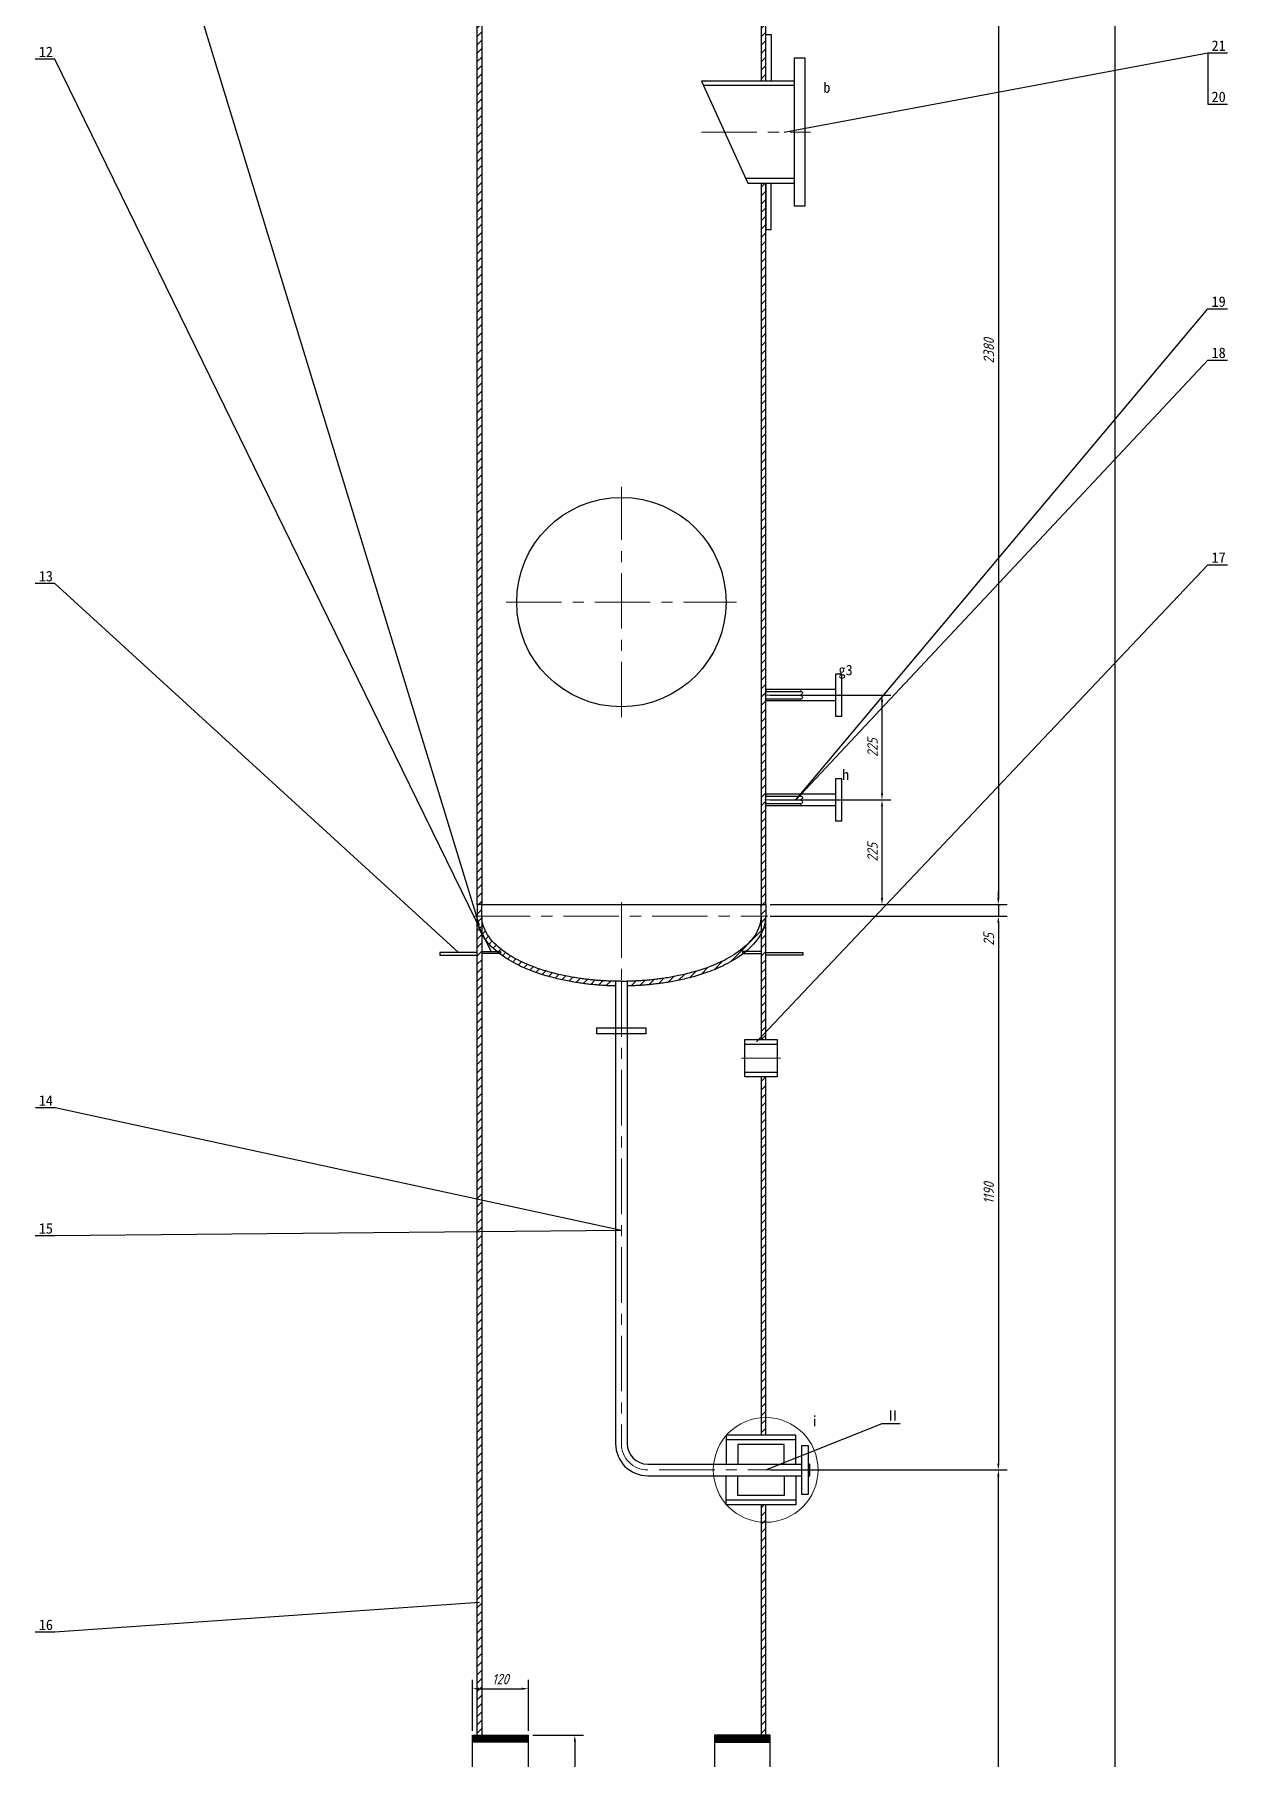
# Model space of a CAD drawing. Header units: millimetres. Extents: x 0 to 841, y 0 to 1189.
# Drawn here: x 142.4 to 313.3, y 134 to 380.9 of the extents above; entities that cross this region are included whole.
import ezdxf
from ezdxf import colors
from ezdxf.entities.mleader import LeaderData, LeaderLine
from ezdxf.enums import TextEntityAlignment as Align
from ezdxf.math import Vec2, Vec3

# ---------------------------------------------------------------- set-up
doc = ezdxf.new("R2010")
doc.units = ezdxf.units.MM
doc.header["$LTSCALE"] = 0.25
doc.linetypes.add('ACAD_ISO02W100', pattern=[15, 12, -3])
doc.linetypes.add('CENTER', pattern=[50.8, 31.75, -6.35, 6.35, -6.35])
for name, color, linetype, lineweight in [('中心线', 6, 'CENTER', 15), ('剖面线', 5, 'Continuous', 15), ('尺寸', 3, 'Continuous', 15), ('文字', 7, 'Continuous', 15), ('粗实线', 7, 'Continuous', 30), ('细实线', 7, 'Continuous', 15), ('虚线', 1, 'ACAD_ISO02W100', 15)]:
    doc.layers.add(name, color=color, linetype=linetype, lineweight=lineweight)
doc.styles.add('gbeitc', font='gbeitc.shx', dxfattribs={"bigfont": 'gbcbig.shx'})
doc.styles.add('Songti', font='')
doc.styles.get("Standard").update_dxf_attribs({"font": ''})
doc.styles.get('Songti').set_extended_font_data('SimSun')
doc.styles.get('Standard').set_extended_font_data('SimSun')
doc.dimstyles.new('gbeitc', dxfattribs={"dimtxt": 1.5, "dimasz": 0.9375, "dimexe": 1.25, "dimexo": 0.625, "dimtad": 1, "dimdec": 0, "dimlfac": 15, "dimdsep": 46, "dimtxsty": 'gbeitc', "dimcen": 2.5, "dimadec": 0, "dimazin": 0, "dimtfac": 1, "dimtdec": 3, "dimtmove": 0, "dimatfit": 3, "dimfxl": 1, "dimarcsym": 0})

# ---------------------------------------------------------------- blocks, each defined once
blk = doc.blocks.new('*D399')
at = {"layer": 'Defpoints', "color": 0, "transparency": 16777216}
for p in [(213.17, 137.3), (213.17, 105.3), (219.83, 105.3)]:
    blk.add_point(p, dxfattribs=at)
at = {"layer": '尺寸', "color": 0, "lineweight": -2, "transparency": 16777216}
for p, q in [((213.79, 137.3), (221.08, 137.3)), ((219.83, 136.36), (219.83, 106.24)), ((213.79, 105.3), (221.08, 105.3))]:
    blk.add_line(p, q, dxfattribs=at)
at = {"layer": '尺寸', "color": 0, "transparency": 16777216}
for points in [[(219.68, 136.36), (219.99, 136.36), (219.83, 137.3)], [(219.68, 106.24), (219.99, 106.24), (219.83, 105.3)]]:
    blk.add_solid(points, dxfattribs=at)
at = {"layer": '尺寸', "color": 0, "transparency": 16777216, "insert": (218.46, 121.3), "char_height": 1.5, "attachment_point": 5, "rotation": 90, "style": 'gbeitc'}
blk.add_mtext('%%c480', dxfattribs=at)
blk = doc.blocks.new('*D400')
at = {"layer": 'Defpoints', "color": 0, "transparency": 16777216}
for p in [(213.17, 143.97), (205.17, 137.3), (213.17, 137.3)]:
    blk.add_point(p, dxfattribs=at)
at = {"layer": '尺寸', "color": 0, "lineweight": -2, "transparency": 16777216}
for p, q in [((205.17, 137.93), (205.17, 145.22)), ((206.1, 143.97), (212.23, 143.97)), ((213.17, 137.93), (213.17, 145.22))]:
    blk.add_line(p, q, dxfattribs=at)
at = {"layer": '尺寸', "color": 0, "transparency": 16777216}
for points in [[(206.1, 144.12), (206.1, 143.81), (205.17, 143.97)], [(212.23, 144.12), (212.23, 143.81), (213.17, 143.97)]]:
    blk.add_solid(points, dxfattribs=at)
at = {"layer": '尺寸', "color": 0, "transparency": 16777216, "insert": (209.17, 145.34), "char_height": 1.5, "attachment_point": 5, "style": 'gbeitc'}
blk.add_mtext('120', dxfattribs=at)
blk = doc.blocks.new('_None')
blk = doc.blocks.new('*D405')
at = {"layer": 'Defpoints', "color": 0, "transparency": 16777216}
for p in [(247.17, 414.97), (247.17, 256.3), (280.5, 256.3)]:
    blk.add_point(p, dxfattribs=at)
at = {"layer": '尺寸', "color": 0, "lineweight": -2, "transparency": 16777216}
for p, q in [((247.79, 414.97), (281.75, 414.97)), ((280.5, 414.03), (280.5, 257.24)), ((247.79, 256.3), (281.75, 256.3))]:
    blk.add_line(p, q, dxfattribs=at)
at = {"layer": '尺寸', "color": 0, "transparency": 16777216}
for points in [[(280.34, 414.03), (280.66, 414.03), (280.5, 414.97)], [(280.34, 257.24), (280.66, 257.24), (280.5, 256.3)]]:
    blk.add_solid(points, dxfattribs=at)
at = {"layer": '尺寸', "color": 0, "transparency": 16777216, "insert": (279.12, 335.63), "char_height": 1.5, "attachment_point": 5, "rotation": 90, "style": 'gbeitc'}
blk.add_mtext('2380', dxfattribs=at)
blk = doc.blocks.new('*D406')
at = {"layer": 'Defpoints', "color": 0, "transparency": 16777216}
for p in [(247.17, 256.3), (247.17, 254.63), (280.5, 254.63)]:
    blk.add_point(p, dxfattribs=at)
at = {"layer": '尺寸', "color": 0, "lineweight": -2, "transparency": 16777216}
for p, q in [((280.5, 257.24), (280.5, 258.18)), ((247.79, 256.3), (281.75, 256.3)), ((247.79, 254.63), (281.75, 254.63)), ((280.5, 256.3), (280.5, 254.63)), ((280.5, 253.7), (280.5, 249.88))]:
    blk.add_line(p, q, dxfattribs=at)
at = {"layer": '尺寸', "color": 0, "transparency": 16777216}
for points in [[(280.34, 257.24), (280.66, 257.24), (280.5, 256.3)], [(280.34, 253.7), (280.66, 253.7), (280.5, 254.63)]]:
    blk.add_solid(points, dxfattribs=at)
at = {"layer": '尺寸', "color": 0, "transparency": 16777216, "insert": (279.12, 251.32), "char_height": 1.5, "attachment_point": 5, "rotation": 90, "style": 'gbeitc'}
blk.add_mtext('25', dxfattribs=at)
blk = doc.blocks.new('*D407')
at = {"layer": 'Defpoints', "color": 0, "transparency": 16777216}
for p in [(247.17, 254.63), (247.17, 175.31), (280.5, 175.31)]:
    blk.add_point(p, dxfattribs=at)
at = {"layer": '尺寸', "color": 0, "lineweight": -2, "transparency": 16777216}
for p, q in [((247.79, 254.63), (281.75, 254.63)), ((280.5, 253.7), (280.5, 176.25)), ((247.79, 175.31), (281.75, 175.31))]:
    blk.add_line(p, q, dxfattribs=at)
at = {"layer": '尺寸', "color": 0, "transparency": 16777216}
for points in [[(280.34, 253.7), (280.66, 253.7), (280.5, 254.63)], [(280.34, 176.25), (280.66, 176.25), (280.5, 175.31)]]:
    blk.add_solid(points, dxfattribs=at)
at = {"layer": '尺寸', "color": 0, "transparency": 16777216, "insert": (279.12, 214.97), "char_height": 1.5, "attachment_point": 5, "rotation": 90, "style": 'gbeitc'}
blk.add_mtext('1190', dxfattribs=at)
blk = doc.blocks.new('*D408')
at = {"layer": 'Defpoints', "color": 0, "transparency": 16777216}
for p in [(247.17, 175.31), (280.5, 175.31), (247.17, 54.63)]:
    blk.add_point(p, dxfattribs=at)
at = {"layer": '尺寸', "color": 0, "lineweight": -2, "transparency": 16777216}
for p, q in [((247.79, 175.31), (281.75, 175.31)), ((280.5, 55.57), (280.5, 174.37)), ((247.79, 54.63), (281.75, 54.63))]:
    blk.add_line(p, q, dxfattribs=at)
at = {"layer": '尺寸', "color": 0, "transparency": 16777216}
for points in [[(280.34, 174.37), (280.66, 174.37), (280.5, 175.31)], [(280.34, 55.57), (280.66, 55.57), (280.5, 54.63)]]:
    blk.add_solid(points, dxfattribs=at)
at = {"layer": '尺寸', "color": 0, "transparency": 16777216, "insert": (279.12, 114.97), "char_height": 1.5, "attachment_point": 5, "rotation": 90, "style": 'gbeitc'}
blk.add_mtext('1810', dxfattribs=at)
blk = doc.blocks.new('*D410')
at = {"layer": 'Defpoints', "color": 0, "transparency": 16777216}
for p in [(226.5, 939.97), (226.5, 54.63), (297.17, 54.63)]:
    blk.add_point(p, dxfattribs=at)
at = {"layer": '尺寸', "color": 0, "lineweight": -2, "transparency": 16777216}
for p, q in [((227.12, 939.97), (298.42, 939.97)), ((297.17, 939.03), (297.17, 55.57)), ((227.12, 54.63), (298.42, 54.63))]:
    blk.add_line(p, q, dxfattribs=at)
at = {"layer": '尺寸', "color": 0, "transparency": 16777216}
for points in [[(297.01, 939.03), (297.32, 939.03), (297.17, 939.97)], [(297.01, 55.57), (297.32, 55.57), (297.17, 54.63)]]:
    blk.add_solid(points, dxfattribs=at)
at = {"layer": '尺寸', "color": 0, "transparency": 16777216, "insert": (295.79, 497.3), "char_height": 1.5, "attachment_point": 5, "rotation": 90, "style": 'gbeitc'}
blk.add_mtext('21355', dxfattribs=at)
blk = doc.blocks.new('*D414')
at = {"layer": 'Defpoints', "color": 0, "transparency": 16777216}
for p in [(247.17, 271.3), (247.17, 256.3), (263.83, 256.3)]:
    blk.add_point(p, dxfattribs=at)
at = {"layer": '尺寸', "color": 0, "lineweight": -2, "transparency": 16777216}
for p, q in [((247.79, 271.3), (265.08, 271.3)), ((263.83, 270.36), (263.83, 257.24)), ((247.79, 256.3), (265.08, 256.3))]:
    blk.add_line(p, q, dxfattribs=at)
at = {"layer": '尺寸', "color": 0, "transparency": 16777216}
for points in [[(263.68, 270.36), (263.99, 270.36), (263.83, 271.3)], [(263.68, 257.24), (263.99, 257.24), (263.83, 256.3)]]:
    blk.add_solid(points, dxfattribs=at)
at = {"layer": '尺寸', "color": 0, "transparency": 16777216, "insert": (262.46, 263.8), "char_height": 1.5, "attachment_point": 5, "rotation": 90, "style": 'gbeitc'}
blk.add_mtext('225', dxfattribs=at)
blk = doc.blocks.new('*D415')
at = {"layer": 'Defpoints', "color": 0, "transparency": 16777216}
for p in [(247.17, 286.3), (247.17, 271.3), (263.83, 271.3)]:
    blk.add_point(p, dxfattribs=at)
at = {"layer": '尺寸', "color": 0, "lineweight": -2, "transparency": 16777216}
for p, q in [((247.79, 286.3), (265.08, 286.3)), ((263.83, 285.36), (263.83, 272.24)), ((247.79, 271.3), (265.08, 271.3))]:
    blk.add_line(p, q, dxfattribs=at)
at = {"layer": '尺寸', "color": 0, "transparency": 16777216}
for points in [[(263.68, 285.36), (263.99, 285.36), (263.83, 286.3)], [(263.68, 272.24), (263.99, 272.24), (263.83, 271.3)]]:
    blk.add_solid(points, dxfattribs=at)
at = {"layer": '尺寸', "color": 0, "transparency": 16777216, "insert": (262.46, 278.8), "char_height": 1.5, "attachment_point": 5, "rotation": 90, "style": 'gbeitc'}
blk.add_mtext('225', dxfattribs=at)

msp = doc.modelspace()

# ---------------------------------------------------------------- hatches: boundary and pattern name
at = {"layer": '剖面线'}
h = msp.add_hatch(dxfattribs=at)
h.set_pattern_fill('ANSI31', color=256, scale=0.266667, style=0)
h.paths.add_polyline_path([(206.5, 414.967), (206.5, 256.3), (205.833, 256.3), (205.833, 414.967)], flags=16)
h = msp.add_hatch(dxfattribs=at)
h.set_pattern_fill('ANSI31', color=256, scale=0.266667, style=0)
h.paths.add_polyline_path([(246.5, 414.967), (246.5, 374.267), (247.167, 374.267), (247.167, 414.967)], flags=16)
h = msp.add_hatch(dxfattribs=at)
h.set_pattern_fill('ANSI31', color=256, scale=0.266667, style=0)
h.paths.add_polyline_path([(246.5, 359.667), (246.5, 256.3), (247.167, 256.3), (247.167, 359.667)], flags=16)
h = msp.add_hatch(dxfattribs=at)
h.set_pattern_fill('ANSI31', color=256, scale=0.266667, style=0)
h.paths.add_polyline_path([(225.667, 245.308), (225.503, 245.312), (225.338, 245.316), (225.174, 245.321), (225.008, 245.326), (224.842, 245.332), (224.675, 245.339), (224.508, 245.346), (224.34, 245.355), (224.17, 245.364), (224, 245.373), (223.829, 245.384), (223.657, 245.395), (223.483, 245.407), (223.308, 245.42), (223.132, 245.433), (222.954, 245.448), (222.775, 245.463), (222.594, 245.48), (222.412, 245.497), (222.228, 245.515), (222.041, 245.535), (221.853, 245.555), (221.663, 245.577), (221.471, 245.6), (221.276, 245.624), (221.079, 245.649), (220.88, 245.676), (220.678, 245.704), (220.473, 245.734), (220.266, 245.765), (220.055, 245.798), (219.842, 245.832), (219.626, 245.869), (219.406, 245.907), (219.184, 245.947), (218.957, 245.989), (218.728, 246.034), (218.494, 246.08), (218.257, 246.13), (218.016, 246.181), (217.772, 246.236), (217.523, 246.293), (217.27, 246.353), (217.013, 246.417), (216.751, 246.484), (216.485, 246.554), (216.215, 246.629), (215.94, 246.707), (215.661, 246.789), (215.378, 246.876), (215.09, 246.968), (214.797, 247.065), (214.501, 247.166), (214.2, 247.274), (213.895, 247.387), (213.586, 247.506), (213.274, 247.632), (212.958, 247.765), (212.639, 247.905), (212.318, 248.052), (211.995, 248.208), (211.67, 248.371), (211.345, 248.543), (211.019, 248.724), (210.695, 248.914), (210.372, 249.114), (210.053, 249.323), (209.737, 249.542), (209.427, 249.772), (209.124, 250.012), (208.829, 250.262), (208.544, 250.523), (208.271, 250.794), (208.011, 251.075), (207.766, 251.366), (207.538, 251.666), (207.328, 251.975), (207.139, 252.293), (206.972, 252.618), (206.828, 252.949), (206.709, 253.286), (206.616, 253.628), (206.55, 253.974), (206.511, 254.322), (206.5, 254.633), (206.5, 256.3), (205.833, 256.3), (205.833, 254.633), (205.834, 254.549), (205.854, 254.189), (205.9, 253.83), (205.973, 253.474), (206.071, 253.121), (206.194, 252.774), (206.34, 252.432), (206.509, 252.096), (206.7, 251.769), (206.909, 251.449), (207.137, 251.138), (207.381, 250.836), (207.64, 250.544), (207.912, 250.262), (208.196, 249.991), (208.489, 249.729), (208.792, 249.478), (209.101, 249.237), (209.416, 249.006), (209.736, 248.785), (210.06, 248.574), (210.385, 248.372), (210.712, 248.18), (211.04, 247.997), (211.368, 247.822), (211.695, 247.656), (212.02, 247.498), (212.344, 247.348), (212.665, 247.205), (212.983, 247.069), (213.298, 246.94), (213.61, 246.817), (213.918, 246.7), (214.223, 246.589), (214.523, 246.484), (214.819, 246.384), (215.112, 246.289), (215.4, 246.198), (215.684, 246.112), (215.964, 246.03), (216.24, 245.953), (216.511, 245.879), (216.779, 245.809), (217.042, 245.742), (217.302, 245.678), (217.557, 245.618), (217.809, 245.56), (218.057, 245.506), (218.302, 245.454), (218.543, 245.404), (218.78, 245.357), (219.014, 245.312), (219.245, 245.27), (219.473, 245.229), (219.698, 245.191), (219.92, 245.154), (220.138, 245.119), (220.355, 245.086), (220.568, 245.054), (220.779, 245.024), (220.988, 244.996), (221.194, 244.969), (221.398, 244.943), (221.6, 244.919), (221.799, 244.895), (221.997, 244.874), (222.193, 244.853), (222.387, 244.833), (222.579, 244.815), (222.77, 244.798), (222.959, 244.781), (223.147, 244.766), (223.333, 244.751), (223.519, 244.738), (223.702, 244.725), (223.885, 244.714), (224.067, 244.703), (224.248, 244.693), (224.427, 244.684), (224.606, 244.675), (224.784, 244.668), (224.962, 244.661), (225.139, 244.655), (225.315, 244.65), (225.491, 244.645), (225.667, 244.641)], flags=16)
h = msp.add_hatch(dxfattribs=at)
h.set_pattern_fill('ANSI31', color=256, scale=0.266667, style=0)
h.paths.add_polyline_path([(206.5, 254.633), (206.5, 137.3), (205.833, 137.3), (205.833, 254.633)], flags=16)
h = msp.add_hatch(dxfattribs=at)
h.set_pattern_fill('ANSI31', color=256, scale=0.266667, style=0)
h.paths.add_polyline_path([(246.5, 254.633), (246.486, 254.284), (246.444, 253.937), (246.375, 253.592), (246.279, 253.25), (246.158, 252.914), (246.011, 252.583), (245.842, 252.258), (245.65, 251.942), (245.439, 251.634), (245.209, 251.334), (244.962, 251.045), (244.701, 250.765), (244.426, 250.495), (244.14, 250.235), (243.844, 249.986), (243.54, 249.747), (243.229, 249.519), (242.913, 249.3), (242.593, 249.092), (242.271, 248.893), (241.946, 248.704), (241.62, 248.524), (241.295, 248.353), (240.971, 248.191), (240.648, 248.036), (240.327, 247.89), (240.008, 247.751), (239.693, 247.619), (239.381, 247.493), (239.072, 247.375), (238.768, 247.262), (238.467, 247.155), (238.171, 247.054), (237.879, 246.958), (237.592, 246.867), (237.309, 246.78), (237.03, 246.698), (236.756, 246.621), (236.486, 246.547), (236.221, 246.477), (235.96, 246.41), (235.703, 246.347), (235.451, 246.287), (235.202, 246.23), (234.958, 246.176), (234.717, 246.124), (234.481, 246.075), (234.248, 246.029), (234.018, 245.985), (233.792, 245.943), (233.57, 245.903), (233.351, 245.865), (233.135, 245.829), (232.922, 245.794), (232.712, 245.762), (232.505, 245.731), (232.301, 245.701), (232.099, 245.673), (231.9, 245.647), (231.703, 245.621), (231.509, 245.597), (231.317, 245.575), (231.127, 245.553), (230.939, 245.533), (230.753, 245.513), (230.569, 245.495), (230.386, 245.478), (230.206, 245.462), (230.027, 245.446), (229.849, 245.432), (229.673, 245.418), (229.498, 245.405), (229.325, 245.394), (229.153, 245.382), (228.982, 245.372), (228.811, 245.363), (228.642, 245.354), (228.474, 245.346), (228.307, 245.338), (228.14, 245.331), (227.974, 245.325), (227.809, 245.32), (227.644, 245.315), (227.48, 245.311), (227.333, 245.308), (227.333, 244.641), (227.374, 244.642), (227.55, 244.646), (227.726, 244.651), (227.902, 244.656), (228.079, 244.663), (228.257, 244.67), (228.435, 244.677), (228.614, 244.686), (228.794, 244.695), (228.975, 244.705), (229.157, 244.716), (229.34, 244.728), (229.524, 244.741), (229.71, 244.755), (229.896, 244.769), (230.085, 244.785), (230.274, 244.801), (230.465, 244.819), (230.658, 244.838), (230.852, 244.858), (231.049, 244.879), (231.247, 244.901), (231.447, 244.924), (231.649, 244.949), (231.854, 244.975), (232.061, 245.002), (232.27, 245.031), (232.481, 245.061), (232.695, 245.093), (232.912, 245.127), (233.132, 245.162), (233.354, 245.199), (233.58, 245.238), (233.808, 245.279), (234.04, 245.323), (234.275, 245.368), (234.513, 245.416), (234.755, 245.466), (235, 245.518), (235.249, 245.574), (235.502, 245.632), (235.758, 245.693), (236.019, 245.757), (236.283, 245.825), (236.551, 245.896), (236.824, 245.97), (237.101, 246.049), (237.382, 246.132), (237.667, 246.219), (237.956, 246.31), (238.249, 246.407), (238.547, 246.508), (238.848, 246.614), (239.153, 246.727), (239.462, 246.845), (239.775, 246.969), (240.091, 247.1), (240.41, 247.237), (240.731, 247.382), (241.055, 247.534), (241.381, 247.694), (241.708, 247.862), (242.036, 248.039), (242.364, 248.224), (242.691, 248.418), (243.016, 248.622), (243.338, 248.835), (243.657, 249.059), (243.971, 249.292), (244.279, 249.535), (244.58, 249.789), (244.871, 250.053), (245.152, 250.327), (245.422, 250.611), (245.677, 250.906), (245.918, 251.209), (246.141, 251.522), (246.346, 251.844), (246.532, 252.174), (246.696, 252.511), (246.837, 252.854), (246.954, 253.203), (247.047, 253.557), (247.113, 253.914), (247.153, 254.273), (247.167, 254.633), (247.167, 256.3), (246.5, 256.3)], flags=16)
h = msp.add_hatch(dxfattribs=at)
h.set_pattern_fill('ANSI31', color=256, scale=0.266667, style=0)
h.paths.add_polyline_path([(246.5, 254.633), (246.5, 236.967), (247.167, 236.967), (247.167, 254.633)], flags=16)
h = msp.add_hatch(dxfattribs=at)
h.set_pattern_fill('ANSI31', color=256, scale=0.266667, style=0)
h.paths.add_polyline_path([(246.5, 231.633), (246.5, 180.308), (247.167, 180.308), (247.167, 231.633)], flags=16)
h = msp.add_hatch(dxfattribs=at)
h.set_pattern_fill('ANSI31', color=256, scale=0.266667, style=0)
h.paths.add_polyline_path([(246.5, 170.308), (246.5, 137.3), (247.167, 137.3), (247.167, 170.308)], flags=16)
h = msp.add_hatch(dxfattribs=at)
h.set_pattern_fill('ANSI31', color=256, scale=0.013333333, angle=90, style=0)
h.paths.add_polyline_path([(205.167, 137.3), (213.167, 137.3), (213.167, 136.3), (205.167, 136.3)], flags=16)
h = msp.add_hatch(dxfattribs=at)
h.set_pattern_fill('ANSI31', color=256, scale=0.013333333, angle=90, style=0)
h.paths.add_polyline_path([(247.833, 137.3), (239.833, 137.3), (239.833, 136.3), (247.833, 136.3)], flags=16)

# ---------------------------------------------------------------- linework, layer by layer
at = {"layer": '中心线'}
for p, q in [((237.967, 366.967), (253.567, 366.967)), ((226.5, 283.133), (226.5, 316.133)), ((210, 299.633), (243, 299.633)), ((247.033, 286.3), (258.233, 286.3)), ((247.033, 271.3), (258.233, 271.3)), ((205.5, 254.633), (247.5, 254.633)), ((226.5, 256.633), (226.5, 240.475)), ((226.5, 245.308), (226.5, 179.075)), ((243.7, 234.3), (249.3, 234.3)), ((231.933, 175.308), (253.5, 175.308))]:
    msp.add_line(p, q, dxfattribs=at)
msp.add_arc((230.267, 179.075), 3.767, 180, 270, dxfattribs=at)
at = {"layer": '粗实线'}
for p, q in [((205.833, 256.3), (205.833, 414.967)), ((206.5, 414.967), (206.5, 256.3)), ((246.5, 414.967), (246.5, 374.267)), ((247.167, 374.267), (247.167, 414.967)), ((247.167, 374.267), (247.167, 380.933)), ((247.167, 380.933), (247.967, 380.933)), ((247.967, 380.933), (247.967, 374.267)), ((251.3, 377.6), (252.767, 377.6)), ((251.3, 356.333), (251.3, 377.6)), ((252.767, 377.6), (252.767, 356.333)), ((251.3, 374.267), (237.967, 374.267)), ((237.967, 374.267), (244.633, 359.667)), ((251.3, 373.633), (238.256, 373.633)), ((251.3, 360.3), (244.344, 360.3)), ((244.633, 359.667), (251.3, 359.667)), ((246.5, 359.667), (246.5, 256.3)), ((247.167, 256.3), (247.167, 359.667)), ((247.167, 359.667), (247.167, 353)), ((247.967, 353), (247.967, 359.667)), ((252.767, 356.333), (251.3, 356.333)), ((247.167, 353), (247.967, 353)), ((258.1, 289.3), (257.167, 289.3)), ((257.167, 289.3), (257.167, 283.3)), ((258.1, 283.3), (258.1, 289.3)), ((252.167, 287.133), (247.167, 287.133)), ((247.167, 287.133), (247.167, 286.833)), ((247.167, 286.833), (252.233, 286.833)), ((257.167, 287.133), (252.167, 287.133)), ((247.167, 285.467), (247.167, 285.767)), ((247.167, 285.767), (252.233, 285.767)), ((252.167, 285.467), (247.167, 285.467)), ((257.167, 285.467), (252.167, 285.467)), ((257.167, 283.3), (258.1, 283.3)), ((258.1, 274.3), (257.167, 274.3)), ((257.167, 274.3), (257.167, 268.3)), ((258.1, 268.3), (258.1, 274.3)), ((252.167, 272.133), (247.167, 272.133)), ((247.167, 272.133), (247.167, 271.833)), ((247.167, 271.833), (252.233, 271.833)), ((257.167, 272.133), (252.167, 272.133)), ((247.167, 270.467), (247.167, 270.767)), ((247.167, 270.767), (252.233, 270.767)), ((252.167, 270.467), (247.167, 270.467)), ((257.167, 270.467), (252.167, 270.467)), ((257.167, 268.3), (258.1, 268.3)), ((206.5, 256.3), (205.833, 256.3)), ((205.833, 256.3), (205.833, 254.633)), ((205.833, 137.3), (205.833, 254.633)), ((206.5, 254.633), (206.5, 256.3)), ((206.5, 256.3), (246.5, 256.3)), ((206.5, 254.633), (206.5, 137.3)), ((246.5, 254.633), (246.5, 256.3)), ((246.5, 256.3), (247.167, 256.3)), ((246.5, 254.633), (246.5, 236.967)), ((247.167, 256.3), (247.167, 254.633)), ((247.167, 236.967), (247.167, 254.633)), ((206.5, 249.567), (209.167, 249.567)), ((209.167, 249.567), (209.167, 249.3)), ((246.5, 249.567), (243.833, 249.567)), ((243.833, 249.567), (243.833, 249.3)), ((205.833, 249.433), (200.5, 249.433)), ((200.5, 249.433), (200.5, 249.033)), ((200.5, 249.033), (205.833, 249.033)), ((209.167, 249.3), (206.5, 249.3)), ((243.833, 249.3), (246.5, 249.3)), ((247.167, 249.433), (252.5, 249.433)), ((252.5, 249.033), (247.167, 249.033)), ((252.5, 249.433), (252.5, 249.033)), ((225.667, 245.308), (225.667, 244.641)), ((226.5, 245.308), (225.667, 245.308)), ((225.667, 245.308), (225.667, 179.075)), ((226.5, 245.308), (227.333, 245.308)), ((227.333, 245.308), (227.333, 244.641)), ((227.333, 245.308), (227.333, 179.075)), ((223, 238.641), (230, 238.641)), ((223, 237.775), (223, 238.641)), ((230, 237.775), (223, 237.775)), ((230, 238.641), (230, 237.775)), ((244.167, 236.967), (248.833, 236.967)), ((244.167, 231.633), (244.167, 236.967)), ((244.167, 236.3), (248.833, 236.3)), ((248.833, 236.967), (248.833, 231.633)), ((244.167, 232.3), (248.833, 232.3)), ((248.833, 231.633), (244.167, 231.633)), ((246.5, 231.633), (246.5, 180.308)), ((247.167, 180.308), (247.167, 231.633)), ((251.5, 180.308), (241.5, 180.308)), ((241.5, 180.308), (241.5, 176.141)), ((251.5, 176.141), (251.5, 180.308)), ((251.5, 179.641), (241.5, 179.641)), ((249.833, 178.975), (243.167, 178.975)), ((243.167, 178.975), (243.167, 176.141)), ((249.833, 176.141), (249.833, 178.975)), ((252.367, 171.808), (252.367, 178.808)), ((252.367, 178.808), (253.233, 178.808)), ((253.233, 178.808), (253.233, 171.808)), ((230.267, 176.141), (252.367, 176.141)), ((253.5, 176.141), (253.233, 176.141)), ((253.5, 174.475), (253.5, 176.141)), ((230.267, 174.475), (252.367, 174.475)), ((241.5, 170.308), (241.5, 174.475)), ((243.167, 171.641), (243.167, 174.475)), ((249.833, 174.475), (249.833, 171.641)), ((251.5, 174.475), (251.5, 170.308)), ((253.233, 174.475), (253.5, 174.475)), ((251.5, 170.975), (241.5, 170.975)), ((249.833, 171.641), (243.167, 171.641)), ((253.233, 171.808), (252.367, 171.808)), ((251.5, 170.308), (241.5, 170.308)), ((246.5, 170.308), (246.5, 137.3)), ((247.167, 137.3), (247.167, 170.308)), ((205.167, 137.3), (213.167, 137.3)), ((205.167, 136.3), (205.167, 137.3)), ((213.167, 136.3), (205.167, 136.3)), ((205.167, 106.3), (205.167, 136.3)), ((213.167, 137.3), (213.167, 136.3)), ((213.167, 136.3), (213.167, 106.3)), ((247.833, 137.3), (239.833, 137.3)), ((239.833, 137.3), (239.833, 136.3)), ((239.833, 136.3), (247.833, 136.3)), ((239.833, 136.3), (239.833, 106.3)), ((247.833, 136.3), (247.833, 137.3)), ((247.833, 106.3), (247.833, 136.3))]:
    msp.add_line(p, q, dxfattribs=at)
for points in [[(225.667, 244.641), (225.491, 244.645), (225.315, 244.65), (225.139, 244.655), (224.962, 244.661), (224.784, 244.668), (224.606, 244.675), (224.427, 244.684), (224.248, 244.693), (224.067, 244.703), (223.885, 244.714), (223.702, 244.725), (223.519, 244.738), (223.333, 244.751), (223.147, 244.766), (222.959, 244.781), (222.77, 244.798), (222.579, 244.815), (222.387, 244.833), (222.193, 244.853), (221.997, 244.874), (221.799, 244.895), (221.6, 244.919), (221.398, 244.943), (221.194, 244.969), (220.988, 244.996), (220.779, 245.024), (220.568, 245.054), (220.355, 245.086), (220.138, 245.119), (219.92, 245.154), (219.698, 245.191), (219.473, 245.229), (219.245, 245.27), (219.014, 245.312), (218.78, 245.357), (218.543, 245.404), (218.302, 245.454), (218.057, 245.506), (217.809, 245.56), (217.557, 245.618), (217.302, 245.678), (217.042, 245.742), (216.779, 245.809), (216.511, 245.879), (216.24, 245.953), (215.964, 246.03), (215.684, 246.112), (215.4, 246.198), (215.112, 246.289), (214.819, 246.384), (214.523, 246.484), (214.223, 246.589), (213.918, 246.7), (213.61, 246.817), (213.298, 246.94), (212.983, 247.069), (212.665, 247.205), (212.344, 247.348), (212.02, 247.498), (211.695, 247.656), (211.368, 247.822), (211.04, 247.997), (210.712, 248.18), (210.385, 248.372), (210.06, 248.574), (209.736, 248.785), (209.416, 249.006), (209.101, 249.237), (208.792, 249.478), (208.489, 249.729), (208.196, 249.991), (207.912, 250.262), (207.64, 250.544), (207.381, 250.836), (207.137, 251.138), (206.909, 251.449), (206.7, 251.769), (206.509, 252.096), (206.34, 252.432), (206.194, 252.774), (206.071, 253.121), (205.973, 253.474), (205.9, 253.83), (205.854, 254.189), (205.834, 254.549), (205.833, 254.633)], [(225.667, 245.308), (225.503, 245.312), (225.338, 245.316), (225.174, 245.321), (225.008, 245.326), (224.842, 245.332), (224.675, 245.339), (224.508, 245.346), (224.34, 245.355), (224.17, 245.364), (224, 245.373), (223.829, 245.384), (223.657, 245.395), (223.483, 245.407), (223.308, 245.42), (223.132, 245.433), (222.954, 245.448), (222.775, 245.463), (222.594, 245.48), (222.412, 245.497), (222.228, 245.515), (222.041, 245.535), (221.853, 245.555), (221.663, 245.577), (221.471, 245.6), (221.276, 245.624), (221.079, 245.649), (220.88, 245.676), (220.678, 245.704), (220.473, 245.734), (220.266, 245.765), (220.055, 245.798), (219.842, 245.832), (219.626, 245.869), (219.406, 245.907), (219.184, 245.947), (218.957, 245.989), (218.728, 246.034), (218.494, 246.08), (218.257, 246.13), (218.016, 246.181), (217.772, 246.236), (217.523, 246.293), (217.27, 246.353), (217.013, 246.417), (216.751, 246.484), (216.485, 246.554), (216.215, 246.629), (215.94, 246.707), (215.661, 246.789), (215.378, 246.876), (215.09, 246.968), (214.797, 247.065), (214.501, 247.166), (214.2, 247.274), (213.895, 247.387), (213.586, 247.506), (213.274, 247.632), (212.958, 247.765), (212.639, 247.905), (212.318, 248.052), (211.995, 248.208), (211.67, 248.371), (211.345, 248.543), (211.019, 248.724), (210.695, 248.914), (210.372, 249.114), (210.053, 249.323), (209.737, 249.542), (209.427, 249.772), (209.124, 250.012), (208.829, 250.262), (208.544, 250.523), (208.271, 250.794), (208.011, 251.075), (207.766, 251.366), (207.538, 251.666), (207.328, 251.975), (207.139, 252.293), (206.972, 252.618), (206.828, 252.949), (206.709, 253.286), (206.616, 253.628), (206.55, 253.974), (206.511, 254.322), (206.5, 254.633)], [(246.5, 254.633), (246.486, 254.284), (246.444, 253.937), (246.375, 253.592), (246.279, 253.25), (246.158, 252.914), (246.011, 252.583), (245.842, 252.258), (245.65, 251.942), (245.439, 251.634), (245.209, 251.334), (244.962, 251.045), (244.701, 250.765), (244.426, 250.495), (244.14, 250.235), (243.844, 249.986), (243.54, 249.747), (243.229, 249.519), (242.913, 249.3), (242.593, 249.092), (242.271, 248.893), (241.946, 248.704), (241.62, 248.524), (241.295, 248.353), (240.971, 248.191), (240.648, 248.036), (240.327, 247.89), (240.008, 247.751), (239.693, 247.619), (239.381, 247.493), (239.072, 247.375), (238.768, 247.262), (238.467, 247.155), (238.171, 247.054), (237.879, 246.958), (237.592, 246.867), (237.309, 246.78), (237.03, 246.698), (236.756, 246.621), (236.486, 246.547), (236.221, 246.477), (235.96, 246.41), (235.703, 246.347), (235.451, 246.287), (235.202, 246.23), (234.958, 246.176), (234.717, 246.124), (234.481, 246.075), (234.248, 246.029), (234.018, 245.985), (233.792, 245.943), (233.57, 245.903), (233.351, 245.865), (233.135, 245.829), (232.922, 245.794), (232.712, 245.762), (232.505, 245.731), (232.301, 245.701), (232.099, 245.673), (231.9, 245.647), (231.703, 245.621), (231.509, 245.597), (231.317, 245.575), (231.127, 245.553), (230.939, 245.533), (230.753, 245.513), (230.569, 245.495), (230.386, 245.478), (230.206, 245.462), (230.027, 245.446), (229.849, 245.432), (229.673, 245.418), (229.498, 245.405), (229.325, 245.394), (229.153, 245.382), (228.982, 245.372), (228.811, 245.363), (228.642, 245.354), (228.474, 245.346), (228.307, 245.338), (228.14, 245.331), (227.974, 245.325), (227.809, 245.32), (227.644, 245.315), (227.48, 245.311), (227.333, 245.308)], [(247.167, 254.633), (247.153, 254.273), (247.113, 253.914), (247.047, 253.557), (246.954, 253.203), (246.837, 252.854), (246.696, 252.511), (246.532, 252.174), (246.346, 251.844), (246.141, 251.522), (245.918, 251.209), (245.677, 250.906), (245.422, 250.611), (245.152, 250.327), (244.871, 250.053), (244.58, 249.789), (244.279, 249.535), (243.971, 249.292), (243.657, 249.059), (243.338, 248.835), (243.016, 248.622), (242.691, 248.418), (242.364, 248.224), (242.036, 248.039), (241.708, 247.862), (241.381, 247.694), (241.055, 247.534), (240.731, 247.382), (240.41, 247.237), (240.091, 247.1), (239.775, 246.969), (239.462, 246.845), (239.153, 246.727), (238.848, 246.614), (238.547, 246.508), (238.249, 246.407), (237.956, 246.31), (237.667, 246.219), (237.382, 246.132), (237.101, 246.049), (236.824, 245.97), (236.551, 245.896), (236.283, 245.825), (236.019, 245.757), (235.758, 245.693), (235.502, 245.632), (235.249, 245.574), (235, 245.518), (234.755, 245.466), (234.513, 245.416), (234.275, 245.368), (234.04, 245.323), (233.808, 245.279), (233.58, 245.238), (233.354, 245.199), (233.132, 245.162), (232.912, 245.127), (232.695, 245.093), (232.481, 245.061), (232.27, 245.031), (232.061, 245.002), (231.854, 244.975), (231.649, 244.949), (231.447, 244.924), (231.247, 244.901), (231.049, 244.879), (230.852, 244.858), (230.658, 244.838), (230.465, 244.819), (230.274, 244.801), (230.085, 244.785), (229.896, 244.769), (229.71, 244.755), (229.524, 244.741), (229.34, 244.728), (229.157, 244.716), (228.975, 244.705), (228.794, 244.695), (228.614, 244.686), (228.435, 244.677), (228.257, 244.67), (228.079, 244.663), (227.902, 244.656), (227.726, 244.651), (227.55, 244.646), (227.374, 244.642), (227.333, 244.641)]]:
    msp.add_lwpolyline(points, dxfattribs=at)
msp.add_circle((226.5, 299.633), 15, dxfattribs=at)
for radius in [4.6, 2.933]:
    msp.add_arc((230.267, 179.075), radius, 180, 270, dxfattribs=at)
at = {"layer": '细实线'}
for p, q in [((252.233, 286.833), (252.167, 287.133)), ((252.233, 285.767), (252.167, 285.467)), ((252.233, 271.833), (252.167, 272.133)), ((252.233, 270.767), (252.167, 270.467))]:
    msp.add_line(p, q, dxfattribs=at)
msp.add_circle((247.167, 175.308), 7.5, dxfattribs=at)
for points in [[(252.233, 286.833), (252.386, 286.742), (252.712, 286.547), (251.877, 286.3), (252.712, 286.053), (252.386, 285.858), (252.233, 285.767)], [(252.233, 271.833), (252.386, 271.742), (252.712, 271.547), (251.877, 271.3), (252.712, 271.053), (252.386, 270.858), (252.233, 270.767)]]:
    msp.add_open_spline(points, degree=3, knots=[0, 0, 0, 0, 5.6568542, 12.0599785, 18.4631027, 24.119957, 24.119957, 24.119957, 24.119957], dxfattribs=at)
at = {"layer": '虚线'}
for p, q in [((246.5, 374.267), (247.167, 374.267)), ((247.167, 359.667), (246.5, 359.667)), ((206.5, 256.3), (205.833, 256.3)), ((205.833, 254.633), (206.5, 254.633)), ((246.5, 256.3), (247.167, 256.3)), ((247.167, 254.633), (246.5, 254.633)), ((246.5, 236.967), (247.167, 236.967)), ((247.167, 231.633), (246.5, 231.633)), ((246.5, 180.308), (247.167, 180.308)), ((247.167, 170.308), (246.5, 170.308)), ((206.5, 137.3), (205.833, 137.3)), ((246.5, 137.3), (247.167, 137.3))]:
    msp.add_line(p, q, dxfattribs=at)

# ---------------------------------------------------------------- texts
at = {"layer": '文字', "style": 'Songti'}
for s, p in [('b', (255.933, 373.347)), ('g3', (258.613, 289.9)), ('h', (258.613, 274.9)), ('i', (254.2, 182.308))]:
    msp.add_text(s, height=1.5, dxfattribs=at).set_placement(p, align=Align.MIDDLE_CENTER)

# ---------------------------------------------------------------- dimensions: what is measured, and where the dimension line sits
at = {"layer": '尺寸'}
for base, p1, p2, text, override, picture, middle in [((297.167, 54.633), (226.5, 939.967), (226.5, 54.633), '21355', {"dimtxt": 1.5, "dimpost": '<>'}, '*D410', (295.792, 497.3)), ((280.5, 256.3), (247.167, 414.967), (247.167, 256.3), '2380', {"dimtxt": 1.5, "dimpost": '<>'}, '*D405', (279.125, 335.633)), ((263.833, 271.3), (247.167, 286.3), (247.167, 271.3), '225', {"dimtxt": 1.5, "dimpost": '<>'}, '*D415', (262.458, 278.8)), ((263.833, 256.3), (247.167, 271.3), (247.167, 256.3), '225', {"dimtxt": 1.5, "dimpost": '<>'}, '*D414', (262.458, 263.8)), ((280.5, 254.633), (247.167, 256.3), (247.167, 254.633), '25', {"dimtxt": 1.5, "dimpost": '<>'}, '*D406', (279.125, 251.321)), ((280.5, 175.308), (247.167, 254.633), (247.167, 175.308), '1190', {"dimtxt": 1.5, "dimpost": '<>'}, '*D407', (279.125, 214.971)), ((280.5, 175.308), (247.167, 54.633), (247.167, 175.308), '1810', {"dimtxt": 1.5, "dimpost": '<>'}, '*D408', (279.125, 114.971)), ((219.833, 105.3), (213.167, 137.3), (213.167, 105.3), '%%c480', {"dimtxt": 1.5, "dimpost": '%%c<>'}, '*D399', (218.458, 121.3))]:
    dim = msp.add_linear_dim(base=base, p1=p1, p2=p2, angle=90, text=text, dimstyle='gbeitc', override=override, dxfattribs=at)
    dim.commit()
    dim.dimension.update_dxf_attribs({"geometry": picture, "text_midpoint": middle})
dim = msp.add_linear_dim(base=(213.167, 143.967), p1=(205.167, 137.3), p2=(213.167, 137.3), text='120', dimstyle='gbeitc', override={"dimtxt": 1.5, "dimpost": '<>'}, dxfattribs=at)
dim.commit()
dim.dimension.update_dxf_attribs({"geometry": '*D400', "text_midpoint": (209.167, 145.342)})

# ---------------------------------------------------------------- leaders
at = {"layer": '文字'}
ml = msp.add_multileader_mtext('Standard', dxfattribs=at)
ml.set_content('11', color=256)
ml.set_leader_properties()
ml.set_arrow_properties(name='NONE')
ml.build(insert=Vec2(0, 0))
ml.multileader.update_dxf_attribs({"text_left_attachment_type": 5, "text_right_attachment_type": 5, "dogleg_length": 6, "arrow_head_size": 0.267})
ctx = ml.context
ctx.base_point, ctx.char_height, ctx.arrow_head_size, ctx.landing_gap_size = Vec3(142.9, 452.522), 1.5, 0.267, 0.133
ctx.left_attachment, ctx.right_attachment = 5, 5
notes = []
notes.append((ctx, [(1, (1, 1, 0), (145.251, 452.522), (-1, 0), 0.4, [(0, [(206.167, 253.3)], 0, [])])]))
ctx.mtext.insert, ctx.mtext.flow_direction = Vec3(143.033, 454.322), 5
ml = msp.add_multileader_mtext('Standard', dxfattribs=at)
ml.set_content('12', color=256)
ml.set_leader_properties()
ml.set_arrow_properties(name='NONE')
ml.build(insert=Vec2(0, 0))
ml.multileader.update_dxf_attribs({"text_left_attachment_type": 5, "text_right_attachment_type": 5, "dogleg_length": 6, "arrow_head_size": 0.267})
ctx = ml.context
ctx.base_point, ctx.char_height, ctx.arrow_head_size, ctx.landing_gap_size = Vec3(142.9, 377.411), 1.5, 0.267, 0.133
ctx.left_attachment, ctx.right_attachment = 5, 5
notes.append((ctx, [(1, (1, 1, 0), (145.335, 377.411), (-1, 0), 0.4, [(0, [(207.833, 249.567)], 0, [])])]))
ctx.mtext.insert, ctx.mtext.flow_direction = Vec3(143.033, 379.211), 5
ml = msp.add_multileader_mtext('Standard', dxfattribs=at)
ml.set_content('21', color=256)
ml.set_leader_properties()
ml.set_arrow_properties(name='NONE')
ml.build(insert=Vec2(0, 0))
ml.multileader.update_dxf_attribs({"text_left_attachment_type": 5, "text_right_attachment_type": 5, "dogleg_length": 6, "arrow_head_size": 0.267})
ctx = ml.context
ctx.base_point, ctx.char_height, ctx.arrow_head_size, ctx.landing_gap_size = Vec3(310.9, 378.3), 1.5, 0.267, 0.133
ctx.left_attachment, ctx.right_attachment = 5, 5
notes.append((ctx, [(0, (1, 1, 0), (310.5, 378.3), (1, 0), 0.4, [(0, [(249.833, 366.967)], 0, [])])]))
ctx.mtext.insert, ctx.mtext.flow_direction = Vec3(311.033, 380.1), 5
ml = msp.add_multileader_mtext('Standard', dxfattribs=at)
ml.set_content('20', color=256)
ml.set_leader_properties()
ml.set_arrow_properties(name='NONE')
ml.build(insert=Vec2(0, 0))
ml.multileader.update_dxf_attribs({"text_left_attachment_type": 5, "text_right_attachment_type": 5, "dogleg_length": 6, "arrow_head_size": 0.267})
ctx = ml.context
ctx.base_point, ctx.char_height, ctx.arrow_head_size, ctx.landing_gap_size = Vec3(310.9, 370.967), 1.5, 0.267, 0.133
ctx.left_attachment, ctx.right_attachment = 5, 5
notes.append((ctx, [(0, (1, 1, 0), (310.5, 370.967), (1, 0), 0.4, [(0, [(310.5, 378.3)], 0, [])])]))
ctx.mtext.insert, ctx.mtext.flow_direction = Vec3(311.033, 372.767), 5
ml = msp.add_multileader_mtext('Standard', dxfattribs=at)
ml.set_content('19', color=256)
ml.set_leader_properties()
ml.set_arrow_properties(name='NONE')
ml.build(insert=Vec2(0, 0))
ml.multileader.update_dxf_attribs({"text_left_attachment_type": 5, "text_right_attachment_type": 5, "dogleg_length": 6, "arrow_head_size": 0.267})
ctx = ml.context
ctx.base_point, ctx.char_height, ctx.arrow_head_size, ctx.landing_gap_size = Vec3(310.9, 341.633), 1.5, 0.267, 0.133
ctx.left_attachment, ctx.right_attachment = 5, 5
notes.append((ctx, [(0, (1, 1, 0), (310.5, 341.633), (1, 0), 0.4, [(0, [(251.5, 271.3)], 0, [])])]))
ctx.mtext.insert, ctx.mtext.flow_direction = Vec3(311.033, 343.433), 5
ml = msp.add_multileader_mtext('Standard', dxfattribs=at)
ml.set_content('18', color=256)
ml.set_leader_properties()
ml.set_arrow_properties(name='NONE')
ml.build(insert=Vec2(0, 0))
ml.multileader.update_dxf_attribs({"text_left_attachment_type": 5, "text_right_attachment_type": 5, "dogleg_length": 6, "arrow_head_size": 0.267})
ctx = ml.context
ctx.base_point, ctx.char_height, ctx.arrow_head_size, ctx.landing_gap_size = Vec3(310.9, 334.3), 1.5, 0.267, 0.133
ctx.left_attachment, ctx.right_attachment = 5, 5
notes.append((ctx, [(0, (1, 1, 0), (310.5, 334.3), (1, 0), 0.4, [(0, [(251.5, 271.3)], 0, [])])]))
ctx.mtext.insert, ctx.mtext.flow_direction = Vec3(311.033, 336.1), 5
ml = msp.add_multileader_mtext('Standard', dxfattribs=at)
ml.set_content('17', color=256)
ml.set_leader_properties()
ml.set_arrow_properties(name='NONE')
ml.build(insert=Vec2(0, 0))
ml.multileader.update_dxf_attribs({"text_left_attachment_type": 5, "text_right_attachment_type": 5, "dogleg_length": 6, "arrow_head_size": 0.267})
ctx = ml.context
ctx.base_point, ctx.char_height, ctx.arrow_head_size, ctx.landing_gap_size = Vec3(310.9, 304.967), 1.5, 0.267, 0.133
ctx.left_attachment, ctx.right_attachment = 5, 5
notes.append((ctx, [(0, (1, 1, 0), (310.5, 304.967), (1, 0), 0.4, [(0, [(245.833, 236.633)], 0, [])])]))
ctx.mtext.insert, ctx.mtext.flow_direction = Vec3(311.033, 306.767), 5
ml = msp.add_multileader_mtext('Standard', dxfattribs=at)
ml.set_content('13', color=256)
ml.set_leader_properties()
ml.set_arrow_properties(name='NONE')
ml.build(insert=Vec2(0, 0))
ml.multileader.update_dxf_attribs({"text_left_attachment_type": 5, "text_right_attachment_type": 5, "dogleg_length": 6, "arrow_head_size": 0.267})
ctx = ml.context
ctx.base_point, ctx.char_height, ctx.arrow_head_size, ctx.landing_gap_size = Vec3(142.9, 302.3), 1.5, 0.267, 0.133
ctx.left_attachment, ctx.right_attachment = 5, 5
notes.append((ctx, [(1, (1, 1, 0), (145.335, 302.3), (-1, 0), 0.4, [(0, [(203.167, 249.433)], 0, [])])]))
ctx.mtext.insert, ctx.mtext.flow_direction = Vec3(143.033, 304.1), 5
ml = msp.add_multileader_mtext('Standard', dxfattribs=at)
ml.set_content('14', color=256)
ml.set_leader_properties()
ml.set_arrow_properties(name='NONE')
ml.build(insert=Vec2(0, 0))
ml.multileader.update_dxf_attribs({"text_left_attachment_type": 5, "text_right_attachment_type": 5, "dogleg_length": 6, "arrow_head_size": 0.267})
ctx = ml.context
ctx.base_point, ctx.char_height, ctx.arrow_head_size, ctx.landing_gap_size = Vec3(142.9, 227.189), 1.5, 0.267, 0.133
ctx.left_attachment, ctx.right_attachment = 5, 5
notes.append((ctx, [(1, (1, 1, 0), (145.393, 227.189), (-1, 0), 0.4, [(0, [(226.5, 209.633)], 0, [])])]))
ctx.mtext.insert, ctx.mtext.flow_direction = Vec3(143.033, 228.989), 5
ml = msp.add_multileader_mtext('Standard', dxfattribs=at)
ml.set_content('15', color=256)
ml.set_leader_properties()
ml.set_arrow_properties(name='NONE')
ml.build(insert=Vec2(0, 0))
ml.multileader.update_dxf_attribs({"text_left_attachment_type": 5, "text_right_attachment_type": 5, "dogleg_length": 6, "arrow_head_size": 0.267})
ctx = ml.context
ctx.base_point, ctx.char_height, ctx.arrow_head_size, ctx.landing_gap_size = Vec3(142.9, 208.856), 1.5, 0.267, 0.133
ctx.left_attachment, ctx.right_attachment = 5, 5
notes.append((ctx, [(1, (1, 1, 0), (145.335, 208.856), (-1, 0), 0.4, [(0, [(226.5, 209.633)], 0, [])])]))
ctx.mtext.insert, ctx.mtext.flow_direction = Vec3(143.033, 210.656), 5
ml = msp.add_multileader_mtext('Standard', dxfattribs=at)
ml.set_content('Ⅱ', color=256)
ml.set_leader_properties()
ml.set_arrow_properties(name='NONE')
ml.build(insert=Vec2(0, 0))
ml.multileader.update_dxf_attribs({"text_left_attachment_type": 5, "text_right_attachment_type": 5, "dogleg_length": 6, "arrow_head_size": 0.267})
ctx = ml.context
ctx.base_point, ctx.char_height, ctx.arrow_head_size, ctx.landing_gap_size = Vec3(264.233, 181.975), 1.5, 0.267, 0.133
ctx.left_attachment, ctx.right_attachment = 5, 5
notes.append((ctx, [(0, (1, 1, 0), (263.833, 181.975), (1, 0), 0.4, [(0, [(247.167, 175.308)], 0, [])])]))
ctx.mtext.insert, ctx.mtext.flow_direction = Vec3(264.367, 183.859), 5
ml = msp.add_multileader_mtext('Standard', dxfattribs=at)
ml.set_content('16', color=256)
ml.set_leader_properties()
ml.set_arrow_properties(name='NONE')
ml.build(insert=Vec2(0, 0))
ml.multileader.update_dxf_attribs({"text_left_attachment_type": 5, "text_right_attachment_type": 5, "dogleg_length": 6, "arrow_head_size": 0.267})
ctx = ml.context
ctx.base_point, ctx.char_height, ctx.arrow_head_size, ctx.landing_gap_size = Vec3(142.9, 152.078), 1.5, 0.267, 0.133
ctx.left_attachment, ctx.right_attachment = 5, 5
notes.append((ctx, [(1, (1, 1, 0), (145.36, 152.078), (-1, 0), 0.4, [(0, [(206.167, 156.3)], 0, [])])]))
ctx.mtext.insert, ctx.mtext.flow_direction = Vec3(143.033, 153.878), 5
for ctx, leaders in notes:
    for number, flags, end, landing, length, lines in leaders:
        leader = LeaderData()
        leader.index, (leader.has_last_leader_line, leader.has_dogleg_vector, leader.attachment_direction) = number, flags
        leader.last_leader_point, leader.dogleg_vector, leader.dogleg_length = Vec3(end), Vec3(landing), length
        for number, points, colour, breaks in lines:
            line = LeaderLine()
            line.index, line.vertices, line.color, line.breaks = number, Vec3.list(points), colors.encode_raw_color(colour), breaks
            leader.lines.append(line)
        ctx.leaders.append(leader)

doc.saveas('drawing.dxf')
